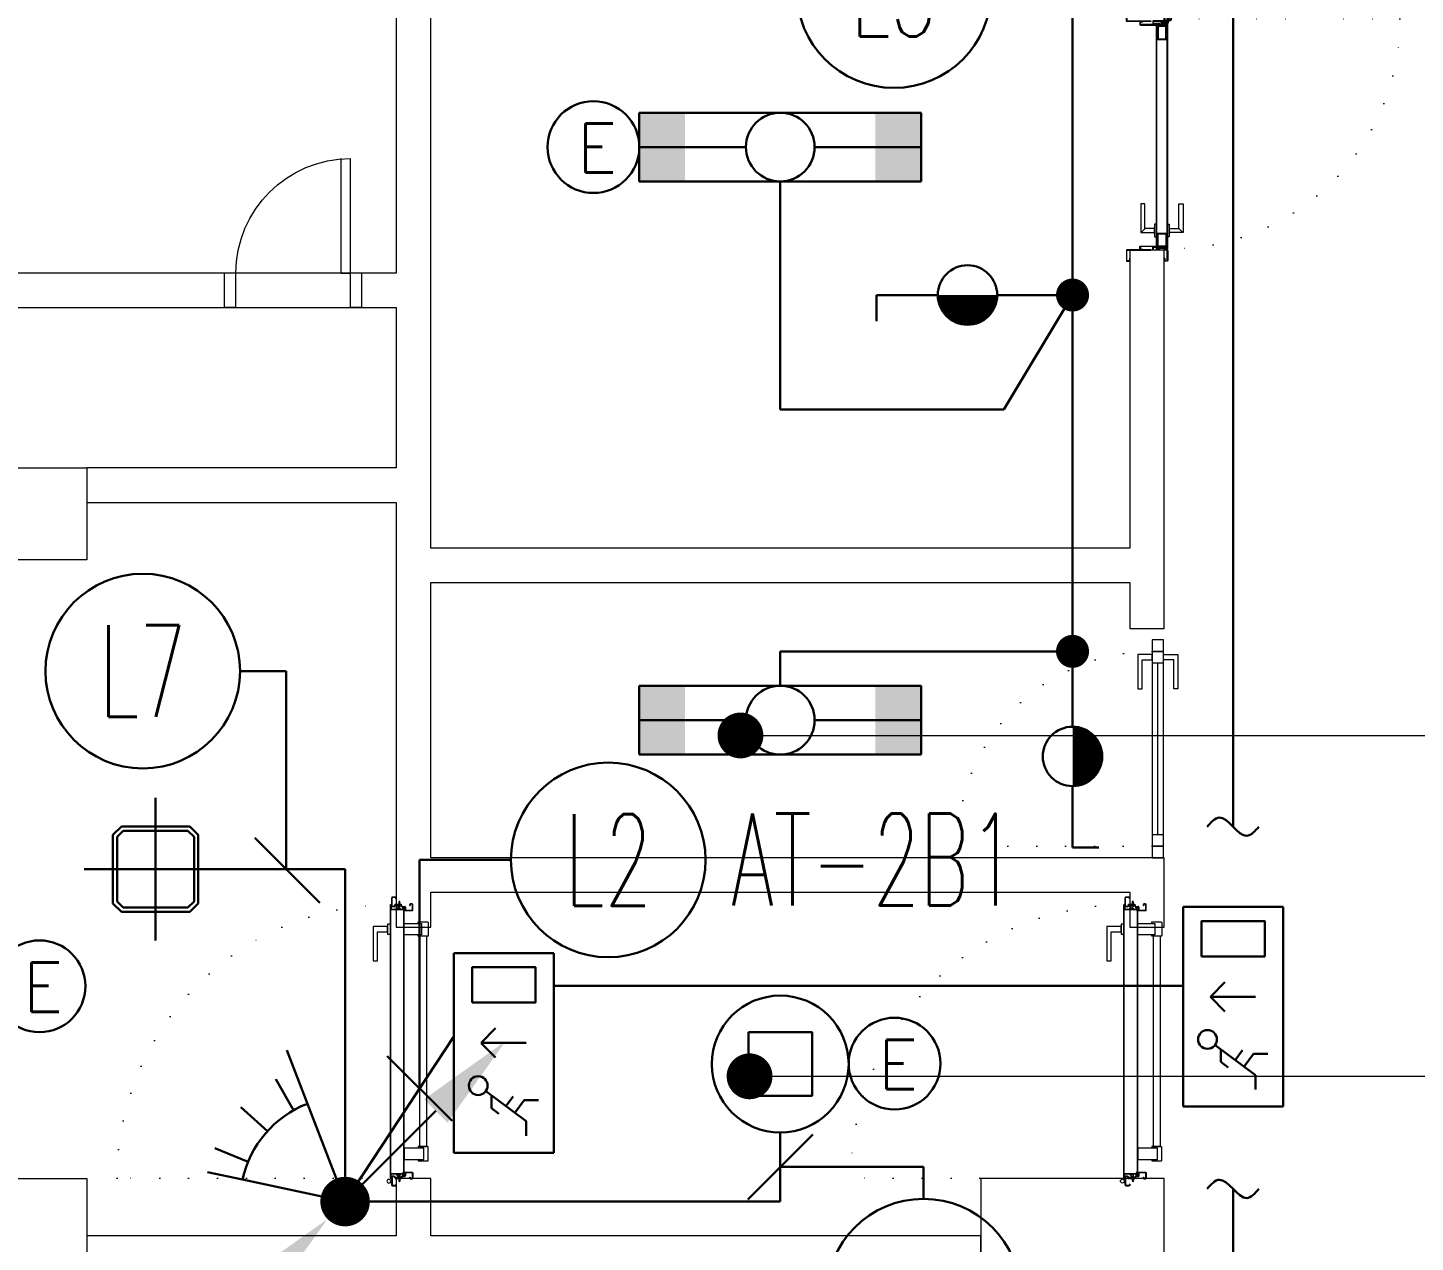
# Model space of a CAD drawing. Header units: metres. Extents: x -13316 to 152404, y -3899 to 30226.
# Drawn here: x 56764 to 57370, y 6762 to 7292 of the extents above; entities that cross this region are included whole.
import ezdxf
from ezdxf.enums import TextEntityAlignment as Align

# ---------------------------------------------------------------- set-up
doc = ezdxf.new("R2010")
doc.units = ezdxf.units.M
doc.header["$LTSCALE"] = 100
doc.header["$MEASUREMENT"] = 0
doc.linetypes.add('DOT2', pattern=[0.125, 0, -0.125])
doc.linetypes.add('HIDDEN', pattern=[0.375, 0.25, -0.125])
doc.layers.get('0').update_dxf_attribs({"color": 9, "lineweight": 9})
for name, color, linetype, lineweight in [('00', 9, 'Continuous', 9), ('01', 9, 'Continuous', 9), ('06B', 9, 'Continuous', 9), ('06D', 9, 'Continuous', 9), ('10', 9, 'Continuous', 9), ('14', 9, 'Continuous', 9), ('15', 9, 'Continuous', 9), ('20', 9, 'DOT2', 9), ('21_mahal200', 9, 'Continuous', 9), ('E-1x8 W ACİL ÇIKIŞ ARMATÜRÜ (TİP2)', 7, 'Continuous', 30), ('E-2x18(W) PL DOWNLIGHT ARMATÜR (SIVAÜSTÜ)', 7, 'Continuous', 30), ('E-2x36 W SIVAÜSTÜ FLUORESAN ARMATÜR (ETANŞ)', 7, 'Continuous', 30), ('E-60W PL DOWNLIGHT ARMATÜR (SIVAÜSTÜ)', 7, 'Continuous', 30), ('E-ACİL AYDINLATMA KİTİ', 7, 'Continuous', 30), ('E-ANAHTAR (ETANŞ)', 7, 'Continuous', 30), ('E-AŞAĞIDAN GELİP YUKARIYA GİDEN HAT', 7, 'Continuous', 30), ('E-DUVARA MONTE PIR (HAREKET SENSÖRÜ)', 7, 'Continuous', 30), ('E-KABLO', 7, 'Continuous', 30), ('E-LINYE', 7, 'Continuous', 30)]:
    doc.layers.add(name, color=color, linetype=linetype, lineweight=lineweight)
doc.styles.add('E-YAZI', font='txttw.shx')
doc.styles.add('MuuM_TEXT-STANDART', font='ARIALN.TTF')
doc.dimstyles.new('MuuM_DIM200', dxfattribs={"dimscale": 20, "dimtxt": 2, "dimasz": 1, "dimexe": 1, "dimexo": 1, "dimgap": 1, "dimtad": 1, "dimdec": 1, "dimrnd": 0.5, "dimdsep": 46, "dimtxsty": 'MuuM_TEXT-STANDART', "dimblk": 'ARCHTICK', "dimcen": 0, "dimdle": 0.15, "dimclrd": 256, "dimclre": 256, "dimclrt": 256, "dimadec": 0, "dimazin": 0, "dimtfac": 5, "dimtdec": 1, "dimtix": 1, "dimtmove": 2, "dimatfit": 3, "dimldrblk": 'DOT', "dimfxl": 3, "dimfxlon": 1, "dimtolj": 1, "dimlwd": -1, "dimlwe": -1, "dimarcsym": 0})

# ---------------------------------------------------------------- blocks, each defined once
blk = doc.blocks.new('100_2x36 W SIVAÜSTÜ FLUORESAN ARMATÜR (ETANŞ)')
at = {"layer": 'E-2x36 W SIVAÜSTÜ FLUORESAN ARMATÜR (ETANŞ)', "color": 4}
for p, q in [((-6.15, 1.5), (6.15, 1.5)), ((-6.15, 1.5), (-6.15, -1.5)), ((6.15, 1.5), (6.15, -1.5)), ((-1.5, 0), (-6.15, 0)), ((1.5, 0), (6.15, 0)), ((-6.15, -1.5), (6.15, -1.5))]:
    blk.add_line(p, q, dxfattribs=at)
blk.add_circle((0, 0), 1.5, dxfattribs=at)
for points in [[(-4.15, 1.5), (-4.15, -1.5), (-6.15, 1.5), (-6.15, -1.5)], [(4.15, 1.5), (4.15, -1.5), (6.15, 1.5), (6.15, -1.5)]]:
    blk.add_solid(points, dxfattribs=at)
blk = doc.blocks.new('100_ANAHTAR (ETANŞ)')
at = {"layer": 'E-ANAHTAR (ETANŞ)', "color": 4}
for p, q in [((0, 5.345), (-0.714, 5.345)), ((0, 3.673), (0, 5.345)), ((0, 2.053), (0, 0))]:
    blk.add_line(p, q, dxfattribs=at)
at = {"layer": 'E-ANAHTAR (ETANŞ)', "color": 4, "const_width": 0.81}
blk.add_lwpolyline([(0, 3.268, 0.414214), (-0.405, 2.863, 0.414214), (0, 2.458, 0.414214)], format="xyb", dxfattribs=at)
at = {"layer": 'E-ANAHTAR (ETANŞ)', "color": 4}
blk.add_circle((0, 2.863), 0.81, dxfattribs=at)
blk = doc.blocks.new('100_ACİL AYDINLATMA KİTİ')
at = {"layer": 'E-ACİL AYDINLATMA KİTİ', "color": 3}
blk.add_circle((0, 0), 1.251, dxfattribs=at)
at = {"layer": 'E-ACİL AYDINLATMA KİTİ', "color": 3, "style": 'E-YAZI'}
blk.add_text('E', height=1.34, dxfattribs=at).set_placement((-0.448, -0.694))
blk = doc.blocks.new('100_1x8 W ACİL ÇIKIŞ ARMATÜRÜ (TİP2)')
at = {"layer": 'E-1x8 W ACİL ÇIKIŞ ARMATÜRÜ (TİP2)', "color": 4}
for p, q in [((-3.4, 0), (-3.4, 3.4)), ((-3.4, 3.4), (3.4, 3.4)), ((3.4, 3.4), (3.4, 0)), ((3.4, 0), (-3.4, 0))]:
    blk.add_line(p, q, dxfattribs=at)
at = {"layer": 'E-1x8 W ACİL ÇIKIŞ ARMATÜRÜ (TİP2)', "color": 1}
for p, q in [((-0.16, 1.989), (0.335, 2.471)), ((0.34, 2.476), (0.34, 0.934)), ((0.34, 2.476), (0.84, 1.989)), ((-1.305, 2.317), (-2.331, 0.937)), ((-1.882, 2.125), (-2.072, 1.87)), ((-1.448, 2.125), (-1.882, 2.125)), ((-1.484, 1.378), (-1.818, 1.627)), ((-1.608, 1.01), (-2.039, 1.33)), ((-1.608, 1.01), (-1.608, 0.516)), ((-2.821, 0.937), (-2.331, 0.937))]:
    blk.add_line(p, q, dxfattribs=at)
blk.add_lwpolyline([(1.715, 2.777), (2.92, 2.777), (2.92, 0.623), (1.715, 0.623)], close=True, dxfattribs=at)
blk.add_circle((-1.115, 2.574), 0.32, dxfattribs=at)
blk = doc.blocks.new('100_AŞAĞIDAN GELİP YUKARIYA GİDEN HAT')
at = {"layer": 'E-AŞAĞIDAN GELİP YUKARIYA GİDEN HAT', "color": 3, "linetype": 'Continuous'}
for p, q in [((2.472, 2.471), (0, 0)), ((-2.389, -2.382), (-4.861, -4.853))]:
    blk.add_line(p, q, dxfattribs=at)
at = {"layer": 'E-AŞAĞIDAN GELİP YUKARIYA GİDEN HAT', "color": 4, "linetype": 'Continuous', "const_width": 0.675}
blk.add_lwpolyline([(0.338, 0, 1), (-0.338, 0, 1)], format="xyb", close=True, dxfattribs=at)
at = {"layer": 'E-AŞAĞIDAN GELİP YUKARIYA GİDEN HAT', "color": 3, "linetype": 'Continuous'}
for points in [[(2.154, 2.789), (2.79, 2.152), (4.382, 4.379)], [(-2.707, -2.064), (-2.071, -2.7), (-0.479, -0.474)]]:
    blk.add_solid(points, dxfattribs=at)
blk = doc.blocks.new('100_60W PL DOWNLIGHT ARMATÜR (SIVAÜSTÜ)')
at = {"layer": 'E-60W PL DOWNLIGHT ARMATÜR (SIVAÜSTÜ)', "color": 3}
blk.add_lwpolyline([(-0.865, 0.865), (0.865, 0.865), (0.865, -0.865), (-0.865, -0.865)], close=True, dxfattribs=at)
at = {"layer": 'E-60W PL DOWNLIGHT ARMATÜR (SIVAÜSTÜ)', "color": 4}
blk.add_circle((0, 0), 1.865, dxfattribs=at)
blk = doc.blocks.new('100_DUVARA MONTE PIR (HAREKET SENSÖRÜ)')
at = {"layer": 'E-DUVARA MONTE PIR (HAREKET SENSÖRÜ)', "color": 4}
for p, q in [((3.645, 1.193), (2.717, 0.889)), ((2.717, 0.889), (0, 0)), ((3.799, 0.528), (2.831, 0.393)), ((0, 0), (2.232, -1.786)), ((3.751, -0.797), (2.796, -0.594)), ((3.311, -1.936), (2.468, -1.443)), ((2.232, -1.786), (3.454, -2.765))]:
    blk.add_line(p, q, dxfattribs=at)
blk.add_arc((0, 0), 2.859, 321.3229, 18.1202, dxfattribs=at)
blk = doc.blocks.new('100_2x18(W) PL DOWNLIGHT ARMATÜR (SIVAÜSTÜ)')
at = {"layer": 'E-2x18(W) PL DOWNLIGHT ARMATÜR (SIVAÜSTÜ)', "color": 4, "ltscale": 0.4}
for q in [(0, 25), (0, 25), (-25, 0), (-25, 0), (0, -25), (25, 0), (0, -25), (25, 0)]:
    blk.add_line((0, 0), q, dxfattribs=at)
at = {"layer": 'E-2x18(W) PL DOWNLIGHT ARMATÜR (SIVAÜSTÜ)', "color": 4}
for p, q in [((-12, 15), (-15, 12)), ((12, 15), (-12, 15)), ((15, 12), (12, 15)), ((-15, 12), (-15, -12)), ((-11.38, 13.5), (-13.5, 11.38)), ((-13.5, 11.38), (-13.5, -11.38)), ((11.38, 13.5), (-11.38, 13.5)), ((13.5, 11.38), (11.38, 13.5)), ((13.5, -11.38), (13.5, 11.38)), ((15, -12), (15, 12)), ((-15, -12), (-12, -15)), ((-13.5, -11.38), (-11.38, -13.5)), ((-11.38, -13.5), (11.38, -13.5)), ((11.38, -13.5), (13.5, -11.38)), ((12, -15), (15, -12)), ((-12, -15), (12, -15))]:
    blk.add_line(p, q, dxfattribs=at)
blk = doc.blocks.new('p-kolon_80x80')
blk.add_lwpolyline([(-40, -40), (40, -40), (40, 40), (-40, 40)], close=True)
blk = doc.blocks.new('1.bod.mimari.elk')
at = {"layer": '01'}
blk.add_lwpolyline([(40, -1430), (40, -1850), (470, -1850), (470, -1890), (40, -1890), (40, -2160), (470, -2160), (470, -2200), (40, -2200), (40, -2200), (40, -2200), (40, -2945), (0, -2945), (0, -1142.67)], dxfattribs=at)
blk.add_blockref('p-kolon_80x80', (900, -2200), dxfattribs=at)
blk = doc.blocks.new('*U21')
at = {"ltscale": 15}
for p, q in [((-24.9, 0.9), (-25.7, 0)), ((-24.9, -0.9), (-25.7, 0)), ((-22.9, 1.5), (-24.9, 0.9)), ((-22.9, 1.5), (-22.9, -1.5)), ((-21.2, -2.7), (-18.1, 2.8)), ((-21, -2.7), (-17.9, 2.7)), ((-19.7, -2.7), (-16.6, 2.8)), ((-19.5, -2.7), (-16.4, 2.7)), ((-18.5, 1.5), (-18.3, 2)), ((-18.2, -2.7), (-15.1, 2.8)), ((-18, -2.7), (-14.9, 2.7)), ((-17, 1.5), (-16.8, 2)), ((-16.7, -2.7), (-13.6, 2.8)), ((-16.5, -2.7), (-13.4, 2.7)), ((-15.5, 1.5), (-15.3, 2)), ((-15.2, -2.7), (-12.1, 2.8)), ((-15, -2.7), (-11.9, 2.7)), ((-14, 1.5), (-13.8, 2)), ((-13.7, -2.7), (-10.6, 2.8)), ((-13.5, -2.7), (-10.4, 2.7)), ((-12.5, 1.5), (-12.3, 2)), ((-12.2, -2.7), (-9.1, 2.8)), ((-12, -2.7), (-8.9, 2.7)), ((-11, 1.5), (-10.8, 2)), ((-10.7, -2.7), (-7.6, 2.8)), ((-10.5, -2.7), (-7.4, 2.7)), ((-9.5, 1.5), (-9.3, 2)), ((-9.2, -2.7), (-6.1, 2.8)), ((-9, -2.7), (-5.9, 2.7)), ((-8, 1.5), (-7.8, 2)), ((-7.7, -2.7), (-4.6, 2.8)), ((-7.5, -2.7), (-4.4, 2.7)), ((-6.5, 1.5), (-6.3, 2)), ((-6.2, -2.7), (-3.1, 2.8)), ((-6, -2.7), (-2.9, 2.7)), ((-5, 1.5), (-4.8, 2)), ((-4.7, -2.7), (-1.6, 2.8)), ((-4.5, -2.7), (-1.4, 2.7)), ((-3.5, 1.5), (-3.3, 2)), ((-2, 1.5), (-1.8, 2)), ((-0.5, 4.2), (-1.5, 1.5)), ((0, 0.5), (-0.6, 0.5)), ((-24.9, -0.9), (-22.9, -1.5)), ((-8.6, -1.5), (-22.9, -1.5)), ((-21.2, -2.7), (-20.9, -1.5)), ((-20.3, -1.5), (-19.1, -1.5)), ((-19.7, -2.7), (-19.4, -1.5)), ((-18.8, -1.5), (-17.6, -1.5)), ((-18.2, -2.7), (-17.9, -1.5)), ((-17.3, -1.5), (-16.1, -1.5)), ((-16.7, -2.7), (-16.4, -1.5)), ((-15.8, -1.5), (-14.6, -1.5)), ((-15.2, -2.7), (-14.9, -1.5)), ((-14.3, -1.5), (-13.1, -1.5)), ((-13.7, -2.7), (-13.4, -1.5)), ((-12.8, -1.5), (-11.6, -1.5)), ((-12.2, -2.7), (-11.9, -1.5)), ((-11.3, -1.5), (-10.1, -1.5)), ((-10.7, -2.7), (-10.4, -1.5)), ((-9.8, -1.5), (-8.6, -1.5)), ((-9.2, -2.7), (-8.9, -1.5)), ((-8.3, -1.5), (-7.1, -1.5)), ((-7.7, -2.7), (-7.4, -1.5)), ((-6.8, -1.5), (-5.6, -1.5)), ((-6.2, -2.7), (-5.9, -1.5)), ((-5.3, -1.5), (-4.1, -1.5)), ((-4.7, -2.7), (-4.4, -1.5)), ((-3.8, -1.5), (-2.1, -1.5)), ((-0.5, -4.2), (-1.5, -1.5)), ((0, -0.5), (-0.6, -0.5))]:
    blk.add_line(p, q, dxfattribs=at)
for p, q in [((-6.9, 1.5), (-22.9, 1.5)), ((-17.4, 1.5), (-18.6, 1.5)), ((-15.9, 1.5), (-17.1, 1.5)), ((-14.4, 1.5), (-15.6, 1.5)), ((-12.9, 1.5), (-14.1, 1.5)), ((-11.4, 1.5), (-12.6, 1.5)), ((-9.9, 1.5), (-11.1, 1.5)), ((-8.4, 1.5), (-9.6, 1.5)), ((-6.9, 1.5), (-8.1, 1.5)), ((-5.4, 1.5), (-6.6, 1.5)), ((-3.9, 1.5), (-5.1, 1.5)), ((-2.4, 1.5), (-3.6, 1.5)), ((-1.5, 1.5), (-2.1, 1.5)), ((0, 0.5), (0, 4.1)), ((-1.5, -1.5), (-2.1, -1.5)), ((0, -0.5), (0, -4.1))]:
    blk.add_line(p, q)
for centre, radius, start, end in [((-26, 3.9), 3.92, 274.361, 322.10246), ((-26, -3.9), 3.92, 37.89754, 85.639), ((-18, 2.8), 0.0971, 330.32042, 150.32042), ((-16.5, 2.8), 0.0971, 330.32042, 150.32042), ((-15, 2.8), 0.0971, 330.32042, 150.32042), ((-13.5, 2.8), 0.0971, 330.32042, 150.32042), ((-12, 2.8), 0.0971, 330.32042, 150.32042), ((-10.5, 2.8), 0.0971, 330.32042, 150.32042), ((-9, 2.8), 0.0971, 330.32042, 150.32042), ((-7.5, 2.8), 0.0971, 330.32042, 150.32042), ((-6, 2.8), 0.0971, 330.32042, 150.32042), ((-4.5, 2.8), 0.0971, 330.32042, 150.32042), ((-3, 2.8), 0.0971, 330.32042, 150.32042), ((-1.5, 2.8), 0.0971, 330.32042, 150.32042), ((-0.6, 0), 0.486, 90, 270), ((-0.3, 4.1), 0.25, 0, 150.08641), ((-21.1, -2.7), 0.0971, 150.32042, 330.32042), ((-19.6, -2.7), 0.0971, 150.32042, 330.32042), ((-18.1, -2.7), 0.0971, 150.32042, 330.32042), ((-16.6, -2.7), 0.0971, 150.32042, 330.32042), ((-15.1, -2.7), 0.0971, 150.32042, 330.32042), ((-13.6, -2.7), 0.0971, 150.32042, 330.32042), ((-12.1, -2.7), 0.0971, 150.32042, 330.32042), ((-10.6, -2.7), 0.0971, 150.32042, 330.32042), ((-9.1, -2.7), 0.0971, 150.32042, 330.32042), ((-7.6, -2.7), 0.0971, 150.32042, 330.32042), ((-6.1, -2.7), 0.0971, 150.32042, 330.32042), ((-4.6, -2.7), 0.0971, 150.32042, 330.32042), ((-0.3, -4.1), 0.25, 209.91359, 0)]:
    blk.add_arc(centre, radius, start, end, dxfattribs=at)
blk = doc.blocks.new('conta')
at = {"ltscale": 10}
for p, q in [((-2649.88, 5344.46), (-2649.78, 5344.3)), ((-2649.87, 5345.53), (-2649.81, 5345.61)), ((-2649.78, 5344.3), (-2649.74, 5344.3)), ((-2649.72, 5345.4), (-2649.28, 5345.4)), ((-2649.25, 5345.41), (-2649.09, 5345.51)), ((-2648.97, 5344.05), (-2648.78, 5343.8)), ((-2648.87, 5344.09), (-2648.7, 5343.86)), ((-2648.83, 5344.87), (-2648.56, 5345.24)), ((-2648.77, 5345.12), (-2648.63, 5345.3)), ((-2648.71, 5343.79), (-2648.71, 5343.79)), ((-2648.56, 5345.31), (-2648.56, 5345.31))]:
    blk.add_line(p, q, dxfattribs=at)
for centre, radius, start, end in [((-2653.03, 5345), 3.19, 350.46739, 8.93723), ((-2649.87, 5344.47), 0.02, 170.46739, 213.74513), ((-2649.83, 5345.5), 0.05, 140.63452, 188.93723), ((-2649.74, 5345.58), 0.0696, 22.24275, 159.25804), ((-2650.94, 5345.01), 1.24, 340.33821, 16.77718), ((-2649.74, 5344.58), 0.03, 160.33821, 273.26661), ((-2649.72, 5345.37), 0.03, 90, 196.77718), ((-2649.56, 5341.55), 3.01, 80.43616, 93.26661), ((-2649.28, 5345.45), 0.05, 270, 303.00619), ((-2649.22, 5344.14), 0.231, 353.95711, 81.90038), ((-2649.08, 5345.49), 0.03, 4.79721, 123.00619), ((-2649.06, 5344.54), 0.03, 260.43616, 338.70659), ((-2650.22, 5344.99), 1.27, 338.70659, 23.04177), ((-2648.89, 5344.11), 0.1, 173.95711, 217.26527), ((-2649.01, 5345.57), 0.05, 18.79511, 42.1429), ((-2651.17, 5344.83), 2.33, 7.58966, 18.79511), ((-2658.2, 5345.19), 9.36, 353.68569, 357.8537), ((-2648.79, 5344.15), 0.1, 173.68569, 217.26527), ((-2648.81, 5345.15), 0.05, 187.58966, 322.73473), ((-2648.79, 5344.84), 0.05, 142.73473, 180.2669), ((-2648.74, 5343.83), 0.05, 217.26527, 307.26527), ((-2648.74, 5343.83), 0.05, 307.26527, 37.26527), ((-2648.59, 5345.27), 0.05, 52.73473, 142.73473), ((-2648.59, 5345.27), 0.05, 322.73473, 52.73473)]:
    blk.add_arc(centre, radius, start, end, dxfattribs=at)
for points, knots in [([(-2649.74, 5344.31), (-2649.74, 5344.34), (-2649.7, 5344.52), (-2649.59, 5344.33), (-2649.34, 5344.36), (-2649.23, 5344.37), (-2649.18, 5344.37)], [0, 0, 0, 0, 0.1008757, 0.3841126, 0.5436166, 0.6906785, 0.6906785, 0.6906785, 0.6906785]), ([(-2648.98, 5345.6), (-2649, 5345.63), (-2649.09, 5345.71), (-2649.23, 5345.44), (-2649.32, 5345.74), (-2649.39, 5345.46), (-2649.51, 5345.75), (-2649.59, 5345.5), (-2649.65, 5345.57), (-2649.68, 5345.61)], [0.0086373, 0.0086373, 0.0086373, 0.0086373, 0.1097304, 0.3133405, 0.4430081, 0.5658764, 0.7165186, 0.8527974, 0.9648495, 0.9648495, 0.9648495, 0.9648495])]:
    blk.add_open_spline(points, degree=3, knots=knots, dxfattribs=at)
blk = doc.blocks.new('p-yn_sackasa')
at = {"layer": '10', "linetype": 'Continuous'}
for p, q in [((0, 6.16), (0, 6.9)), ((0.01, 6.9), (0.01, 6.15)), ((0.14, 6.9), (0.14, 6.16)), ((0.15, 6.9), (0.15, 6.16)), ((2.69, 7.16), (0.26, 7.16)), ((2.69, 7.15), (0.26, 7.15)), ((2.69, 7.02), (0.26, 7.02)), ((0.26, 7.01), (2.69, 7.01)), ((2.8, 3.29), (2.8, 6.9)), ((2.81, 3.29), (2.81, 6.9)), ((2.94, 3.29), (2.94, 6.9)), ((2.95, 3.29), (2.95, 6.9)), ((-2.19, 0), (-2.19, -0.15)), ((0.26, 6.05), (0.76, 6.05)), ((0.75, 6.04), (0.26, 6.04)), ((0.26, 5.91), (0.75, 5.91)), ((0.76, 5.9), (0.26, 5.9)), ((0.67, -0.71), (0.67, 2.27)), ((0.69, -0.71), (0.69, 2.27)), ((0.75, 5.91), (0.75, 6.04)), ((0.76, 5.9), (0.76, 6.05)), ((0.81, -0.71), (0.81, 2.27)), ((0.83, -0.71), (0.83, 2.27)), ((0.92, 2.33), (0.95, 2.32)), ((0.93, 2.34), (0.95, 2.33)), ((1.01, 2.46), (0.99, 2.47)), ((0.99, 2.46), (1.01, 2.45)), ((1.11, 2.52), (1.11, 3.73)), ((1.12, 2.52), (1.12, 3.73)), ((1.25, 3.73), (1.25, 2.52)), ((1.26, 2.52), (1.26, 3.73)), ((1.37, 3.98), (2.49, 3.98)), ((2.49, 3.97), (1.37, 3.97)), ((1.37, 3.84), (2.49, 3.84)), ((2.49, 3.83), (1.37, 3.83)), ((2.6, 3.69), (2.5, 3.36)), ((2.51, 3.35), (2.61, 3.69)), ((2.73, 3.65), (2.63, 3.32)), ((2.74, 3.64), (2.64, 3.31)), ((-2.95, -0.25), (-2.95, -1.75)), ((-2.94, -1.75), (-2.94, -0.25)), ((-2.81, -0.25), (-2.81, -1.75)), ((-2.8, -0.25), (-2.8, -1.75)), ((-2.19, 0), (-2.7, 0)), ((-2.2, -0.01), (-2.7, -0.01)), ((-2.2, -0.14), (-2.7, -0.14)), ((-2.19, -0.15), (-2.7, -0.15)), ((1.01, -1.85), (-2.7, -1.85)), ((1.01, -1.86), (-2.7, -1.86)), ((-2.7, -1.99), (1.01, -1.99)), ((1.01, -2), (-2.7, -2)), ((-2.2, -0.14), (-2.2, -0.01)), ((0.92, -0.77), (0.95, -0.76)), ((0.93, -0.78), (0.95, -0.77)), ((0.99, -0.89), (1.01, -0.88)), ((1.01, -0.89), (0.99, -0.91)), ((1.11, -0.96), (1.11, -1.75)), ((1.12, -0.96), (1.12, -1.75)), ((1.25, -0.96), (1.25, -1.75)), ((1.26, -0.96), (1.26, -1.75))]:
    blk.add_line(p, q, dxfattribs=at)
for points in [[(0.15, 2.14), (0.67, 2.14), (0.67, -0.54), (0.15, -0.54)], [(0.15, 2.14), (0.41, 2.14), (0.41, -0.54), (0.15, -0.54)]]:
    blk.add_lwpolyline(points, close=True, dxfattribs=at)
for centre, radius, start, end in [((0.26, 6.9), 0.261, 90, 180), ((0.26, 6.16), 0.261, 180, 270), ((0.26, 6.9), 0.249, 90, 180), ((0.26, 6.16), 0.249, 181.34499, 271.35021), ((0.26, 6.9), 0.122, 90, 180), ((0.26, 6.16), 0.122, 180, 270), ((0.26, 6.9), 0.11, 90, 180), ((0.26, 6.16), 0.11, 180, 270), ((2.69, 6.9), 0.261, 0, 90), ((2.69, 6.9), 0.249, 0, 90), ((2.69, 6.9), 0.122, 0, 90), ((2.69, 6.9), 0.11, 0, 90), ((0.89, 2.27), 0.219, 63.21528, 180), ((0.89, 2.27), 0.206, 63.21689, 180), ((0.89, 2.27), 0.0801, 63.21502, 180), ((0.89, 2.27), 0.0674, 63.21445, 180), ((1.04, 2.52), 0.206, 243.2197, 0), ((1.04, 2.52), 0.219, 243.21479, 0), ((1.04, 2.52), 0.0801, 243.22028, 0), ((1.04, 2.52), 0.0674, 243.21287, 0), ((1.37, 3.73), 0.253, 90, 180), ((1.37, 3.73), 0.24, 90, 180), ((1.37, 3.73), 0.114, 90, 180), ((1.37, 3.73), 0.101, 90, 180), ((2.49, 3.72), 0.261, 342.86025, 90), ((2.49, 3.72), 0.249, 342.86129, 90), ((2.49, 3.72), 0.122, 342.86074, 90), ((2.49, 3.72), 0.11, 342.86215, 90), ((2.72, 3.29), 0.232, 162.8601, 0), ((2.72, 3.29), 0.219, 162.86127, 0), ((2.72, 3.29), 0.0927, 162.86053, 0), ((2.72, 3.29), 0.0801, 162.86241, 0), ((-2.7, -0.25), 0.253, 90, 180), ((-2.7, -1.75), 0.253, 180, 270), ((-2.7, -0.25), 0.24, 90, 180), ((-2.7, -1.75), 0.24, 180, 270), ((-2.7, -0.25), 0.114, 90, 180), ((-2.7, -1.75), 0.114, 180, 270), ((-2.7, -0.25), 0.101, 90, 180), ((-2.7, -1.75), 0.101, 180, 270), ((0.89, -0.71), 0.219, 180, 296.78496), ((0.89, -0.71), 0.206, 180, 296.78515), ((0.89, -0.71), 0.0801, 180, 296.78498), ((0.89, -0.71), 0.0674, 180, 180.52454), ((0.89, -0.71), 0.0674, 180, 296.78713), ((1.04, -0.96), 0.219, 0, 116.78545), ((1.04, -0.96), 0.206, 0, 116.78362), ((1.04, -0.96), 0.0801, 0, 116.78105), ((1.04, -0.96), 0.0674, 0, 116.78713), ((1.01, -1.75), 0.114, 270, 0), ((1.01, -1.75), 0.24, 270, 0), ((1.01, -1.75), 0.101, 270, 0), ((1.01, -1.75), 0.253, 270, 0)]:
    blk.add_arc(centre, radius, start, end, dxfattribs=at)
at = {"layer": '10', "xscale": 0.0842696629213483, "yscale": 0.0842696629213483, "zscale": 0.0842696629213483}
blk.add_blockref('*U21', (0.95, 1.35), dxfattribs=at)
at = {"layer": '14', "xscale": -0.7887640449438696, "yscale": 0.7887640449438696, "zscale": 0.7887640449438204, "rotation": 90}
blk.add_blockref('conta', (4217.78, -2086.42), dxfattribs=at)
blk = doc.blocks.new('*U629')
at = {"layer": '06D'}
for points in [[(8.5, 9.56), (7.87, 9.56), (7.87, 13.56, -0.414214), (8.25, 13.93), (13.75, 13.93, -0.414214), (14.12, 13.56), (14.12, 9.56), (13.5, 9.56)], [(111.5, 9.56), (112.12, 9.56), (112.12, 13.56, 0.414214), (111.75, 13.93), (106.25, 13.93, 0.414214), (105.87, 13.56), (105.87, 9.56), (106.5, 9.56)]]:
    blk.add_lwpolyline(points, format="xyb", dxfattribs=at)
for points in [[(14.12, 13.31), (105.87, 13.31), (105.87, 10.18), (14.12, 10.18)], [(8.5, 12.06), (13.5, 12.06), (13.5, 3.44), (8.5, 3.44)], [(111.5, 10.94), (106.5, 10.94), (106.5, 3.44), (111.5, 3.44)]]:
    blk.add_lwpolyline(points, close=True, dxfattribs=at)
for points in [[(110.12, -3.81), (110.12, -10.06), (95.12, -10.06), (95.12, -8.19), (107.87, -8.19), (107.87, -8.19), (107.87, -3.81), (110.12, -3.81)], [(111.2, -2.56), (111.2, -3.81), (106.8, -3.81), (106.8, -2.56), (111.2, -2.56)]]:
    blk.add_lwpolyline(points, dxfattribs=at)
at = {"layer": '10', "ltscale": 10}
for p, q in [((2, 1.51), (1, 1.51)), ((2, 1.31), (1, 1.31)), ((1, 0.91), (2, 0.26)), ((2, 0.26), (2, 1.76)), ((2, 1.76), (2.3, 1.76)), ((2, -0.17), (2, 0.26)), ((2.3, -2.19), (2.3, 3.34)), ((2.3, 1.76), (2.3, 0.26)), ((2.3, 0.26), (2.3, -0.17)), ((2.4, 3.44), (117.6, 3.44)), ((2.45, -2.29), (2.45, 3.24)), ((2.5, 3.29), (117.5, 3.29)), ((117.55, -2.29), (117.55, 3.24)), ((117.7, -2.19), (117.7, 3.34)), ((117.7, 1.76), (118, 1.76)), ((117.7, 1.33), (117.7, 1.76)), ((117.7, 1.76), (118, 1.76)), ((117.7, 1.33), (117.7, 1.76)), ((117.7, -0.17), (117.7, 1.33)), ((117.7, -0.17), (117.7, 1.33)), ((118, 1.76), (118, 1.33)), ((118, 1.76), (118, 1.33)), ((118, 1.33), (118, -0.17)), ((119, 0.68), (118, 1.33)), ((118, 1.33), (118, -0.17)), ((119, 0.68), (118, 1.33)), ((118, 0.28), (119, 0.28)), ((118, 0.28), (119, 0.28)), ((118, 0.08), (119, 0.08)), ((118, 0.08), (119, 0.08)), ((-1.6, -2.73), (-1.73, -2.62)), ((-1.6, -2.73), (-1.73, -2.62)), ((-1.22, -2.16), (-1.22, -2.29)), ((-1.22, -2.16), (-1.05, -2.16)), ((-1.22, -2.16), (-1.22, -2.29)), ((-1.22, -2.16), (-1.05, -2.16)), ((-1.05, -2), (-1.05, -2.43)), ((-1.05, -2), (-1.05, -2.43)), ((-0.84, -2), (-0.84, -2.43)), ((-0.84, -2), (-0.84, -2.43)), ((0.3, -2.46), (0.3, -2.34)), ((0.4, -2.24), (2.25, -2.24)), ((0.4, -2.56), (119.6, -2.56)), ((0.45, -2.41), (0.45, -2.39)), ((0.45, -2.39), (2.35, -2.39)), ((0.45, -2.41), (119.54, -2.41)), ((2.3, -0.17), (2, -0.17)), ((119.54, -2.39), (117.65, -2.39)), ((118, -0.17), (117.7, -0.17)), ((118, -0.17), (117.7, -0.17)), ((119.6, -2.24), (117.75, -2.24)), ((119.55, -2.41), (119.55, -2.39)), ((119.7, -2.46), (119.7, -2.34))]:
    blk.add_line(p, q, dxfattribs=at)
blk.add_circle((-0.95, -3.26), 0.843, dxfattribs=at)
blk.add_circle((-0.95, -3.26), 0.843, dxfattribs=at)
for centre, radius, start, end in [((2.4, 3.34), 0.1, 90, 180), ((2.5, 3.24), 0.05, 90, 180), ((117.56, 3.3), 0.141, 14.92708, 75.07292), ((-0.95, -3.26), 1.01, 105.71386, 140.5908), ((-0.95, -3.26), 1.01, 105.71386, 140.5908), ((-0.42, -2.26), 0.428, 142.37905, 203.64803), ((-0.42, -2.26), 0.428, 142.37905, 203.64803), ((-0.42, -2.26), 0.302, 119.96851, 254.44758), ((-0.42, -2.26), 0.302, 119.96851, 254.44758), ((0.4, -2.34), 0.1, 90, 180), ((0.4, -2.46), 0.1, 180, 270), ((0.45, -2.39), 0.005, 90, 180), ((0.45, -2.41), 0.005, 180, 270), ((2.25, -2.19), 0.05, 270, 0), ((2.35, -2.29), 0.1, 270, 0), ((117.65, -2.29), 0.1, 180, 270), ((117.75, -2.19), 0.05, 180, 270), ((119.54, -2.39), 0.005, 0, 90), ((119.54, -2.41), 0.005, 270, 360), ((119.6, -2.34), 0.1, 0, 90), ((119.6, -2.46), 0.1, 270, 0)]:
    blk.add_arc(centre, radius, start, end, dxfattribs=at)
at = {"layer": '20'}
blk.add_lwpolyline([(0.3, -2.4), (0.3, -121.8, 0.414214), (119.7, -2.4, -1)], format="xyb", dxfattribs=at)
blk.add_blockref('p-yn_sackasa', (0, 0))
at = {"xscale": -1}
blk.add_blockref('p-yn_sackasa', (120, 0), dxfattribs=at)
blk = doc.blocks.new('*U628')
at = {"layer": '06D'}
for points in [[(8.5, 9.56), (7.87, 9.56), (7.87, 13.56, -0.414214), (8.25, 13.93), (13.75, 13.93, -0.414214), (14.12, 13.56), (14.12, 9.56), (13.5, 9.56)], [(111.5, 9.56), (112.12, 9.56), (112.12, 13.56, 0.414214), (111.75, 13.93), (106.25, 13.93, 0.414214), (105.87, 13.56), (105.87, 9.56), (106.5, 9.56)]]:
    blk.add_lwpolyline(points, format="xyb", dxfattribs=at)
for points in [[(105.87, 13.31), (14.12, 13.31), (14.12, 10.18), (105.87, 10.18)], [(8.5, 10.94), (13.5, 10.94), (13.5, 3.44), (8.5, 3.44)], [(111.5, 12.06), (106.5, 12.06), (106.5, 3.44), (111.5, 3.44)]]:
    blk.add_lwpolyline(points, close=True, dxfattribs=at)
for points in [[(8.8, -2.56), (8.8, -3.81), (13.2, -3.81), (13.2, -2.56), (8.8, -2.56)], [(9.87, -3.81), (9.87, -10.06), (24.87, -10.06), (24.87, -8.19), (12.12, -8.19), (12.12, -8.19), (12.12, -3.81), (9.87, -3.81)]]:
    blk.add_lwpolyline(points, dxfattribs=at)
at = {"layer": '10', "ltscale": 10}
for p, q in [((1, 0.68), (2, 1.33)), ((1, 0.68), (2, 1.33)), ((2, 0.28), (1, 0.28)), ((2, 0.28), (1, 0.28)), ((2, 0.08), (1, 0.08)), ((2, 0.08), (1, 0.08)), ((2, 1.76), (2, 1.33)), ((2.3, 1.76), (2, 1.76)), ((2, 1.76), (2, 1.33)), ((2.3, 1.76), (2, 1.76)), ((2, 1.33), (2, -0.17)), ((2, 1.33), (2, -0.17)), ((2.3, -2.19), (2.3, 3.34)), ((2.3, 1.33), (2.3, 1.76)), ((2.3, 1.33), (2.3, 1.76)), ((2.3, -0.17), (2.3, 1.33)), ((2.3, -0.17), (2.3, 1.33)), ((117.6, 3.44), (2.4, 3.44)), ((2.45, -2.29), (2.45, 3.24)), ((117.5, 3.29), (2.5, 3.29)), ((117.55, -2.29), (117.55, 3.24)), ((117.7, -2.19), (117.7, 3.34)), ((117.7, 1.76), (117.7, 0.26)), ((118, 1.76), (117.7, 1.76)), ((117.7, 0.26), (117.7, -0.17)), ((118, 0.26), (118, 1.76)), ((118, 1.51), (119, 1.51)), ((118, 1.31), (119, 1.31)), ((119, 0.91), (118, 0.26)), ((118, -0.17), (118, 0.26)), ((0.3, -2.46), (0.3, -2.34)), ((0.4, -2.24), (2.25, -2.24)), ((119.6, -2.56), (0.4, -2.56)), ((0.45, -2.41), (0.45, -2.39)), ((0.45, -2.39), (2.35, -2.39)), ((119.54, -2.41), (0.45, -2.41)), ((2, -0.17), (2.3, -0.17)), ((2, -0.17), (2.3, -0.17)), ((119.54, -2.39), (117.65, -2.39)), ((117.7, -0.17), (118, -0.17)), ((119.6, -2.24), (117.75, -2.24)), ((119.55, -2.41), (119.55, -2.39)), ((119.7, -2.46), (119.7, -2.34)), ((120.84, -2), (120.84, -2.43)), ((120.84, -2), (120.84, -2.43)), ((121.05, -2), (121.05, -2.43)), ((121.05, -2), (121.05, -2.43)), ((121.22, -2.16), (121.05, -2.16)), ((121.22, -2.16), (121.05, -2.16)), ((121.22, -2.16), (121.22, -2.29)), ((121.22, -2.16), (121.22, -2.29)), ((121.6, -2.73), (121.73, -2.62)), ((121.6, -2.73), (121.73, -2.62))]:
    blk.add_line(p, q, dxfattribs=at)
blk.add_circle((120.95, -3.26), 0.843, dxfattribs=at)
blk.add_circle((120.95, -3.26), 0.843, dxfattribs=at)
for centre, radius, start, end in [((2.44, 3.3), 0.141, 104.92708, 165.07292), ((117.5, 3.24), 0.05, 0, 90), ((117.6, 3.34), 0.1, 0, 90), ((0.4, -2.34), 0.1, 90, 180), ((0.4, -2.46), 0.1, 180, 270), ((0.45, -2.39), 0.005, 90, 180), ((0.45, -2.41), 0.005, 180, 270), ((2.25, -2.19), 0.05, 270, 0), ((2.35, -2.29), 0.1, 270, 0), ((117.65, -2.29), 0.1, 180, 270), ((117.75, -2.19), 0.05, 180, 270), ((119.54, -2.39), 0.005, 0, 90), ((119.54, -2.41), 0.005, 270, 360), ((119.6, -2.34), 0.1, 0, 90), ((119.6, -2.46), 0.1, 270, 0), ((120.42, -2.26), 0.302, 285.55242, 60.03149), ((120.42, -2.26), 0.302, 285.55242, 60.03149), ((120.42, -2.26), 0.428, 336.35197, 37.62095), ((120.42, -2.26), 0.428, 336.35197, 37.62095), ((120.95, -3.26), 1.01, 39.4092, 74.28614), ((120.95, -3.26), 1.01, 39.4092, 74.28614)]:
    blk.add_arc(centre, radius, start, end, dxfattribs=at)
at = {"layer": '20'}
blk.add_lwpolyline([(119.7, -2.4), (119.7, -121.8, -0.414214), (0.3, -2.4, 1)], format="xyb", dxfattribs=at)
blk.add_blockref('p-yn_sackasa', (0, 0))
at = {"xscale": -1}
blk.add_blockref('p-yn_sackasa', (120, 0), dxfattribs=at)
blk = doc.blocks.new('gr-p-barel kilitli kapı kolu')
at = {"flags": 128}
for points in [[(-0.9, 0.8), (-0.9, 4.9), (-11.7, 4.9), (-11.7, 6.7), (0.9, 6.7), (0.9, 0.8)], [(-0.8, 5), (0.8, 6.6)]]:
    blk.add_lwpolyline(points, dxfattribs=at)
blk.add_lwpolyline([(-2.75, 0), (-2.75, 0.7), (2.75, 0.7), (2.75, 0)])
blk.add_lwpolyline([(-1.3, 0.7), (1.3, 0.7), (1.3, 0.8), (-1.3, 0.8)], close=True)
blk = doc.blocks.new('prf-scr2')
at = {"linetype": 'DOT2', "ltscale": 10}
blk.add_line((0, 0.19), (0, -1.06), dxfattribs=at)
for p, q in [((0.09, -0.24), (-0.09, -0.2)), ((-0.09, -0.24), (0.09, -0.28)), ((0.09, -0.32), (-0.09, -0.28)), ((-0.09, -0.32), (0.09, -0.36)), ((0.09, -0.4), (-0.09, -0.36)), ((-0.09, -0.4), (0.09, -0.44)), ((0.09, -0.48), (-0.09, -0.44)), ((-0.09, -0.48), (0.09, -0.52)), ((0.09, -0.56), (-0.09, -0.52)), ((-0.09, -0.56), (0.09, -0.6)), ((0.09, -0.64), (-0.09, -0.6)), ((-0.09, -0.64), (0.09, -0.68)), ((0.09, -0.72), (-0.09, -0.68)), ((-0.09, -0.72), (0.09, -0.76)), ((0.06, -0.84), (-0.08, -0.76)), ((-0.07, -0.8), (0.06, -0.84)), ((0.09, -0.17), (0, -0.15)), ((0, -0.18), (0.09, -0.2))]:
    blk.add_line(p, q)
blk.add_lwpolyline([(0.23, 0), (-0.23, 0), (-0.23, -0.01), (-0.12, -0.14), (0.12, -0.14), (0.23, -0.01), (0.23, 0)], close=True)
for points in [[(0.23, -0.01), (-0.23, -0.01)], [(-0.09, -0.14), (-0.09, -0.2), (-0.12, -0.22), (-0.12, -0.23), (-0.09, -0.24), (-0.09, -0.28), (-0.12, -0.3), (-0.12, -0.31), (-0.09, -0.32), (-0.09, -0.36), (-0.12, -0.38), (-0.12, -0.39), (-0.09, -0.4), (-0.09, -0.44), (-0.12, -0.46), (-0.12, -0.46), (-0.09, -0.48), (-0.09, -0.52), (-0.12, -0.54), (-0.12, -0.54), (-0.09, -0.56), (-0.09, -0.6), (-0.12, -0.62), (-0.12, -0.62), (-0.09, -0.64), (-0.09, -0.68), (-0.12, -0.69), (-0.12, -0.7), (-0.09, -0.72), (-0.09, -0.73), (-0.08, -0.76), (-0.1, -0.77), (-0.1, -0.78), (-0.07, -0.8), (-0.01, -0.94), (0, -0.95), (0.01, -0.94), (0.08, -0.76), (0.09, -0.76), (0.12, -0.74), (0.12, -0.73), (0.09, -0.72), (0.09, -0.68), (0.12, -0.66), (0.12, -0.66), (0.09, -0.64), (0.09, -0.6), (0.12, -0.58), (0.12, -0.58), (0.09, -0.56), (0.09, -0.52), (0.12, -0.5), (0.12, -0.5), (0.09, -0.48), (0.09, -0.44), (0.12, -0.43), (0.12, -0.42), (0.09, -0.4), (0.09, -0.36), (0.12, -0.35), (0.12, -0.34), (0.09, -0.32), (0.09, -0.28), (0.12, -0.27), (0.12, -0.26), (0.09, -0.24), (0.09, -0.2), (0.12, -0.19), (0.12, -0.18), (0.09, -0.17), (0.09, -0.14)]]:
    blk.add_lwpolyline(points)
blk = doc.blocks.new('K-SAC-01')
at = {"layer": '10'}
for points in [[(-4.6, 16.2, -0.414214), (-4.5, 16.3), (-0.1, 16.3, -0.414214), (0, 16.2), (0, 5.9), (0.2, 5.9), (0.2, 16.2, 0.414214), (-0.1, 16.5), (-4.5, 16.5, 0.414214), (-4.8, 16.2), (-4.8, 15.3, 0.414214), (-4.5, 15), (-3.4, 15), (-3.4, 15.2), (-4.5, 15.2, -0.414214), (-4.6, 15.3)], [(104.6, 16.2, 0.414214), (104.5, 16.3), (100.1, 16.3, 0.414214), (100, 16.2), (100, 5.9), (99.8, 5.9), (99.8, 16.2, -0.414214), (100.1, 16.5), (104.5, 16.5, -0.414214), (104.8, 16.2), (104.8, 15.3, -0.414214), (104.5, 15), (103.4, 15), (103.4, 15.2), (104.5, 15.2, 0.414214), (104.6, 15.3)], [(0.2, 10.3, -0.414214), (0.5, 10.6), (1.5, 10.6, -0.414214), (1.8, 10.3), (1.8, 3.9, -0.414214), (1.5, 3.6, -0.414214), (1.2, 3.9), (1.2, 4.8), (0.2, 4.8), (0.2, -1.2, -0.414214), (-0.1, -1.5), (-4.5, -1.5, -0.414214), (-4.8, -1.2), (-4.8, -0.3, -0.414214), (-4.5, 0), (-3.4, 0), (-3.4, -0.2), (-4.5, -0.2, 0.414214), (-4.6, -0.3), (-4.6, -1.2, 0.414214), (-4.5, -1.3), (-0.1, -1.3, 0.414214), (0, -1.2), (0, 5), (1.4, 5), (1.4, 3.9, 0.414214), (1.5, 3.8, 0.414214), (1.6, 3.9), (1.6, 10.3, 0.414214), (1.5, 10.4), (0.5, 10.4, 0.414214), (0.4, 10.3), (0.4, 9.4), (0.2, 9.4)], [(99.8, 10.3, 0.414214), (99.5, 10.6), (98.5, 10.6, 0.414214), (98.2, 10.3), (98.2, 3.9, 0.414214), (98.5, 3.6, 0.414214), (98.8, 3.9), (98.8, 4.8), (99.8, 4.8), (99.8, -1.2, 0.414214), (100.1, -1.5), (104.5, -1.5, 0.414214), (104.8, -1.2), (104.8, -0.3, 0.414214), (104.5, 0), (103.4, 0), (103.4, -0.2), (104.5, -0.2, -0.414214), (104.6, -0.3), (104.6, -1.2, -0.414214), (104.5, -1.3), (100.1, -1.3, -0.414214), (100, -1.2), (100, 5), (98.6, 5), (98.6, 3.9, -0.414214), (98.5, 3.8, -0.414214), (98.4, 3.9), (98.4, 10.3, -0.414214), (98.5, 10.4), (99.5, 10.4, -0.414214), (99.6, 10.3), (99.6, 9.4), (99.8, 9.4)], [(-0.38, -2.01), (1, -1.37), (1, 1.5), (1.2, 1.5), (1.2, -1.5), (-0.27, -2.18, -14.796002)]]:
    blk.add_lwpolyline(points, format="xyb", close=True, dxfattribs=at)
for points in [[(98.8, 0.15), (98.8, 2.15), (99.1, 2.15), (99.1, 3.19), (1.5, 3.19), (1.5, 2.15), (1.8, 2.15), (1.8, 0.15), (1.5, 0.15), (1.5, 1.85), (1.2, 1.85), (1.2, 3.49), (99.4, 3.49), (99.4, 1.85), (99.1, 1.85), (99.1, 0.15)], [(98.8, 2.15), (98.8, 0.15), (99.4, 0.15), (99.4, -1.5), (1.2, -1.5), (1.2, 0.15), (1.8, 0.15), (1.8, 2.15), (2.1, 2.15), (2.1, -0.15), (1.5, -0.15), (1.5, -1.2), (99.1, -1.2), (99.1, -0.15), (98.5, -0.15), (98.5, 2.15), (98.8, 2.15)]]:
    blk.add_lwpolyline(points, dxfattribs=at)
for points in [[(2.1, 3), (8.1, 3), (8.1, -1), (2.1, -1)], [(2.4, 2.7), (7.8, 2.7), (7.8, -0.7), (2.4, -0.7)], [(98.5, 3), (92.5, 3), (92.5, -1), (98.5, -1)], [(98.2, 2.7), (92.8, 2.7), (92.8, -0.7), (98.2, -0.7)]]:
    blk.add_lwpolyline(points, close=True, dxfattribs=at)
blk.add_circle((-0.95, -2.5), 0.55, dxfattribs=at)
at = {"layer": '20', "linetype": 'HIDDEN'}
for points in [[(-0.2, -1.3), (-0.2, 0), (-1.7, 0), (-1.7, -1.3)], [(-0.4, -1.99), (-0.4, -0.2), (-1.5, -0.2), (-1.5, -1.99)]]:
    blk.add_lwpolyline(points, dxfattribs=at)
at = {"layer": '20'}
blk.add_lwpolyline([(-0.95, -2.5), (-0.95, -102.85)], dxfattribs=at)
blk.add_arc((-0.95, -2.5), 100.35, 270, 1.51314, dxfattribs=at)
at = {"layer": '06B'}
blk.add_blockref('gr-p-barel kilitli kapı kolu', (91.4, 3.51), dxfattribs=at)
at = {"layer": '06B', "xscale": -1, "rotation": 180}
blk.add_blockref('gr-p-barel kilitli kapı kolu', (91.4, -1.51), dxfattribs=at)
at = {"layer": '10', "xscale": -1, "rotation": 90}
blk.add_blockref('prf-scr2', (1.5, 1), dxfattribs=at)
at = {"layer": '10', "rotation": 270}
blk.add_blockref('prf-scr2', (99.1, 1.22), dxfattribs=at)
blk = doc.blocks.new('p-al-01')
at = {"layer": '06B'}
for points in [[(27.05, 4.35), (27.05, 10.6), (42.05, 10.6), (42.05, 8.72), (29.3, 8.72), (29.3, 8.72), (29.3, 4.35), (27.05, 4.35)], [(27.05, -0.65), (27.05, -6.9), (42.05, -6.9), (42.05, -5.03), (29.3, -5.03), (29.3, -5.03), (29.3, -0.65), (27.05, -0.65)]]:
    blk.add_lwpolyline(points, dxfattribs=at)
at = {"layer": '06D'}
for p, q in [((115.67, 4.35), (28.8, 4.35)), ((28.8, -0.65), (115.67, -0.65))]:
    blk.add_line(p, q, dxfattribs=at)
at = {"layer": '10'}
for points in [[(25.67, -0.65), (25.67, 4.35), (20.67, 4.35), (20.67, -0.65)], [(30.67, -0.65), (30.67, 4.35), (25.67, 4.35), (25.67, -0.65)], [(110.67, -0.65), (110.67, 4.35), (105.67, 4.35), (105.67, -0.65)], [(115.67, -0.65), (115.67, 4.35), (110.67, 4.35), (110.67, -0.65)]]:
    blk.add_lwpolyline(points, close=True, dxfattribs=at)
at = {"layer": '15'}
blk.add_lwpolyline([(105.67, 1.85), (30.67, 1.85)], dxfattribs=at)
at = {"layer": '20'}
blk.add_lwpolyline([(110.67, -0.65), (110.67, -85.65)], dxfattribs=at)
blk.add_arc((110.67, -0.65), 85, 180, 270, dxfattribs=at)
blk = doc.blocks.new('_ArchTick')
at = {"color": 0, "linetype": 'ByBlock', "const_width": 0.15}
blk.add_lwpolyline([(-0.5, -0.5), (0.5, 0.5)], dxfattribs=at)
blk = doc.blocks.new('_Dot')
at = {"color": 0, "linetype": 'ByBlock', "lineweight": -2}
blk.add_line((-0.5, 0), (-1, 0), dxfattribs=at)
at = {"color": 0, "linetype": 'ByBlock', "const_width": 0.5}
blk.add_lwpolyline([(-0.25, 0, 1), (0.25, 0, 1)], format="xyb", close=True, dxfattribs=at)
blk = doc.blocks.new('ttttttttttttt')
for points in [[(3983.49, -30733.6), (3983.49, -30748.6)], [(3988.49, -30733.6), (3983.49, -30733.6)], [(3988.49, -30733.6), (3988.49, -30748.6)], [(4043.49, -30733.6), (4038.49, -30733.6)], [(4038.49, -30733.6), (4038.49, -30748.6)], [(4043.49, -30733.6), (4043.49, -30748.6)], [(3988.49, -30748.6), (3983.49, -30748.6)], [(4034.49, -30748.6), (3988.49, -30748.6)], [(4034.49, -30748.6), (4034.49, -30798.6)], [(4034.49, -30748.6), (4038.49, -30748.6)], [(4043.49, -30748.6), (4038.49, -30748.6)], [(4038.49, -30748.6), (4038.49, -30798.6)]]:
    blk.add_lwpolyline(points)
blk.add_arc((4038.49, -30748.6), 50, 180, 270)
blk = doc.blocks.new('1.bod.mimari1.elk')
at = {"layer": '00'}
for points in [[(940, -2020), (940, -2020), (620, -2020), (620, -1900), (925, -1900), (925, -1920), (940, -1920), (940, -1755), (925, -1755), (925, -1885), (620, -1885), (620, -1765), (620, -1765), (620, -1765), (620, -1535)], [(605, -1520), (605, -1765), (40, -1765), (40, -1780), (190, -1780), (190, -1850), (210, -1850), (210, -1780), (605, -1780), (605, -1850), (470, -1850), (470, -1865), (605, -1865), (605, -2050.29), (620, -2050.29), (620, -2035), (925, -2035), (925, -2050.29), (940, -2050.29), (940, -2020), (940, -2020)]]:
    blk.add_lwpolyline(points, dxfattribs=at)
blk.add_lwpolyline([(605, -2160), (605, -2185), (470, -2185), (470, -2200), (860, -2200), (860, -2185), (620, -2185), (620, -2185), (620, -2185), (620, -2185), (620, -2185), (620, -2160)], close=True, dxfattribs=at)
at = {"xscale": -1}
for name, p, rotation in [('K-SAC-01', (940, -1655), 90), ('ttttttttttttt', (-3453.49, -32513.6), 180)]:
    blk.add_blockref(name, p, dxfattribs=dict(at, rotation=rotation))
at = {"rotation": 270}
blk.add_blockref('p-al-01', (935.4, -1904.33), dxfattribs=at)
at = {"layer": '10', "xscale": -1, "rotation": 270}
blk.add_blockref('*U629', (605, -2160.15), dxfattribs=at)
at = {"layer": '10', "rotation": 270}
blk.add_blockref('*U628', (925, -2040.15), dxfattribs=at)
at = {"layer": '21_mahal200'}
for points in [[(755.12, -1966.67), (1093.91, -1966.67)], [(759.1, -2115.36), (1095.11, -2115.36)]]:
    blk.add_leader(points, dimstyle='MuuM_DIM200', override={"dimasz": 1, "dimfxl": 10}, dxfattribs=at)

msp = doc.modelspace()

# ---------------------------------------------------------------- linework, layer by layer
at = {"layer": 'E-KABLO', "color": 6}
for p, q in [((57220, 7175.45), (57220, 7338.41)), ((57092.5, 7225), (57092.5, 7125.47)), ((57220, 7175.45), (57190, 7125.47)), ((57220, 7175.45), (57220, 7020)), ((57092.5, 7125.47), (57190, 7125.47)), ((57220, 7020), (57092.5, 7020)), ((57092.5, 7020), (57092.5, 7005)), ((56801.57, 6925), (56902.66, 6925)), ((56902.66, 6780), (56902.66, 6925)), ((57092.5, 6810.15), (57092.5, 6780)), ((56902.66, 6780), (57092.5, 6780))]:
    msp.add_line(p, q, dxfattribs=at)
at = {"layer": 'E-KABLO', "color": 5}
for p, q in [((57290, 7338.41), (57290, 6943.52)), ((57290, 6785.54), (57290, 6710))]:
    msp.add_line(p, q, dxfattribs=at)
at = {"layer": 'E-KABLO', "color": 4}
for p, q in [((56993.67, 6874.05), (57268.31, 6874.05)), ((56902.66, 6780), (56950.15, 6851.99))]:
    msp.add_line(p, q, dxfattribs=at)
at = {"layer": 'E-KABLO', "color": 4, "linetype": 'Continuous', "const_width": 7.2}
for points in [[(57223.6, 7175.45, 1), (57216.4, 7175.45, 1)], [(57223.6, 7020, 1), (57216.4, 7020, 1)]]:
    msp.add_lwpolyline(points, format="xyb", close=True, dxfattribs=at)
at = {"layer": 'E-KABLO', "color": 3}
for points in [[(57301.33, 6943.52), (57296, 6939.52), (57284, 6947.52), (57278.67, 6943.52)], [(57301.33, 6785.54), (57296, 6781.54), (57284, 6789.54), (57278.67, 6785.54)]]:
    msp.add_spline(points, degree=3, dxfattribs=at)
at = {"layer": 'E-LINYE', "color": 7, "linetype": 'Continuous'}
for p, q in [((56876.94, 7011.4), (56856.82, 7011.4)), ((56876.94, 6925), (56876.94, 7011.4)), ((56863.3, 6938.64), (56891.58, 6910.36)), ((56935.18, 6829.31), (56935.18, 6929.03)), ((56935.18, 6929.03), (56975, 6929.03)), ((56949.33, 6815.16), (56921.04, 6843.45)), ((57078.36, 6780.94), (57106.64, 6809.22)), ((57092.5, 6795.08), (57155, 6795.08)), ((57155, 6795.08), (57155, 6781.18))]:
    msp.add_line(p, q, dxfattribs=at)
for centre in [(57142.09, 7308.23), (56814.38, 7011.4), (57017.44, 6929.03), (57155, 6738.74)]:
    msp.add_circle(centre, 42.44, dxfattribs=at)

# ---------------------------------------------------------------- block references
at = {"layer": '06D'}
for name in ['1.bod.mimari.elk', '1.bod.mimari1.elk']:
    msp.add_blockref(name, (56320, 8950), dxfattribs=at)
at = {"layer": 'E-1x8 W ACİL ÇIKIŞ ARMATÜRÜ (TİP2)', "xscale": 12.8, "yscale": 12.8, "zscale": 12.8, "rotation": 90}
for p in [(57311.83, 6865), (56993.67, 6844.85)]:
    msp.add_blockref('100_1x8 W ACİL ÇIKIŞ ARMATÜRÜ (TİP2)', p, dxfattribs=at)
at = {"layer": 'E-2x18(W) PL DOWNLIGHT ARMATÜR (SIVAÜSTÜ)', "color": 6, "xscale": 1.243104, "yscale": 1.243104, "zscale": 1.243104}
msp.add_blockref('100_2x18(W) PL DOWNLIGHT ARMATÜR (SIVAÜSTÜ)', (56819.97, 6925), dxfattribs=at)
at = {"layer": 'E-2x36 W SIVAÜSTÜ FLUORESAN ARMATÜR (ETANŞ)', "xscale": 10, "yscale": 10, "zscale": 10, "rotation": 180}
for p in [(57092.5, 7240), (57092.5, 6990)]:
    msp.add_blockref('100_2x36 W SIVAÜSTÜ FLUORESAN ARMATÜR (ETANŞ)', p, dxfattribs=at)
at = {"layer": 'E-60W PL DOWNLIGHT ARMATÜR (SIVAÜSTÜ)', "xscale": 16, "yscale": 16, "zscale": 16}
msp.add_blockref('100_60W PL DOWNLIGHT ARMATÜR (SIVAÜSTÜ)', (57092.5, 6840), dxfattribs=at)
at = {"layer": 'E-ACİL AYDINLATMA KİTİ', "xscale": 16, "yscale": 16, "zscale": 16}
for p in [(57010.98, 7240), (56769.34, 6873.91), (57142.36, 6840.17)]:
    msp.add_blockref('100_ACİL AYDINLATMA KİTİ', p, dxfattribs=at)
at = {"layer": 'E-ANAHTAR (ETANŞ)', "xscale": 16, "yscale": 16, "zscale": 16}
for p, rotation in [((57220, 7175.45), 89.99999999999999), ((57220, 7020), 180)]:
    msp.add_blockref('100_ANAHTAR (ETANŞ)', p, dxfattribs=dict(at, rotation=rotation))
at = {"layer": 'E-AŞAĞIDAN GELİP YUKARIYA GİDEN HAT', "xscale": 16, "yscale": 16, "zscale": 16}
msp.add_blockref('100_AŞAĞIDAN GELİP YUKARIYA GİDEN HAT', (56902.66, 6780), dxfattribs=at)
at = {"layer": 'E-DUVARA MONTE PIR (HAREKET SENSÖRÜ)', "xscale": 15.99999999999999, "yscale": 15.99999999999999, "zscale": 15.99999999999999, "rotation": 149.7790717340553}
msp.add_blockref('100_DUVARA MONTE PIR (HAREKET SENSÖRÜ)', (56902.66, 6780), dxfattribs=at)

# ---------------------------------------------------------------- texts
at = {"layer": 'E-LINYE', "color": 3, "linetype": 'Continuous', "style": 'E-YAZI', "width": 0.6}
for s, p in [('L3', (57142.09, 7308.23)), ('L7', (56814.38, 7011.4)), ('L2', (57017.44, 6929.03)), ('AT-2B1', (57133.35, 6929.22))]:
    msp.add_text(s, height=40, dxfattribs=at).set_placement(p, align=Align.MIDDLE_CENTER)

doc.saveas('drawing.dxf')
